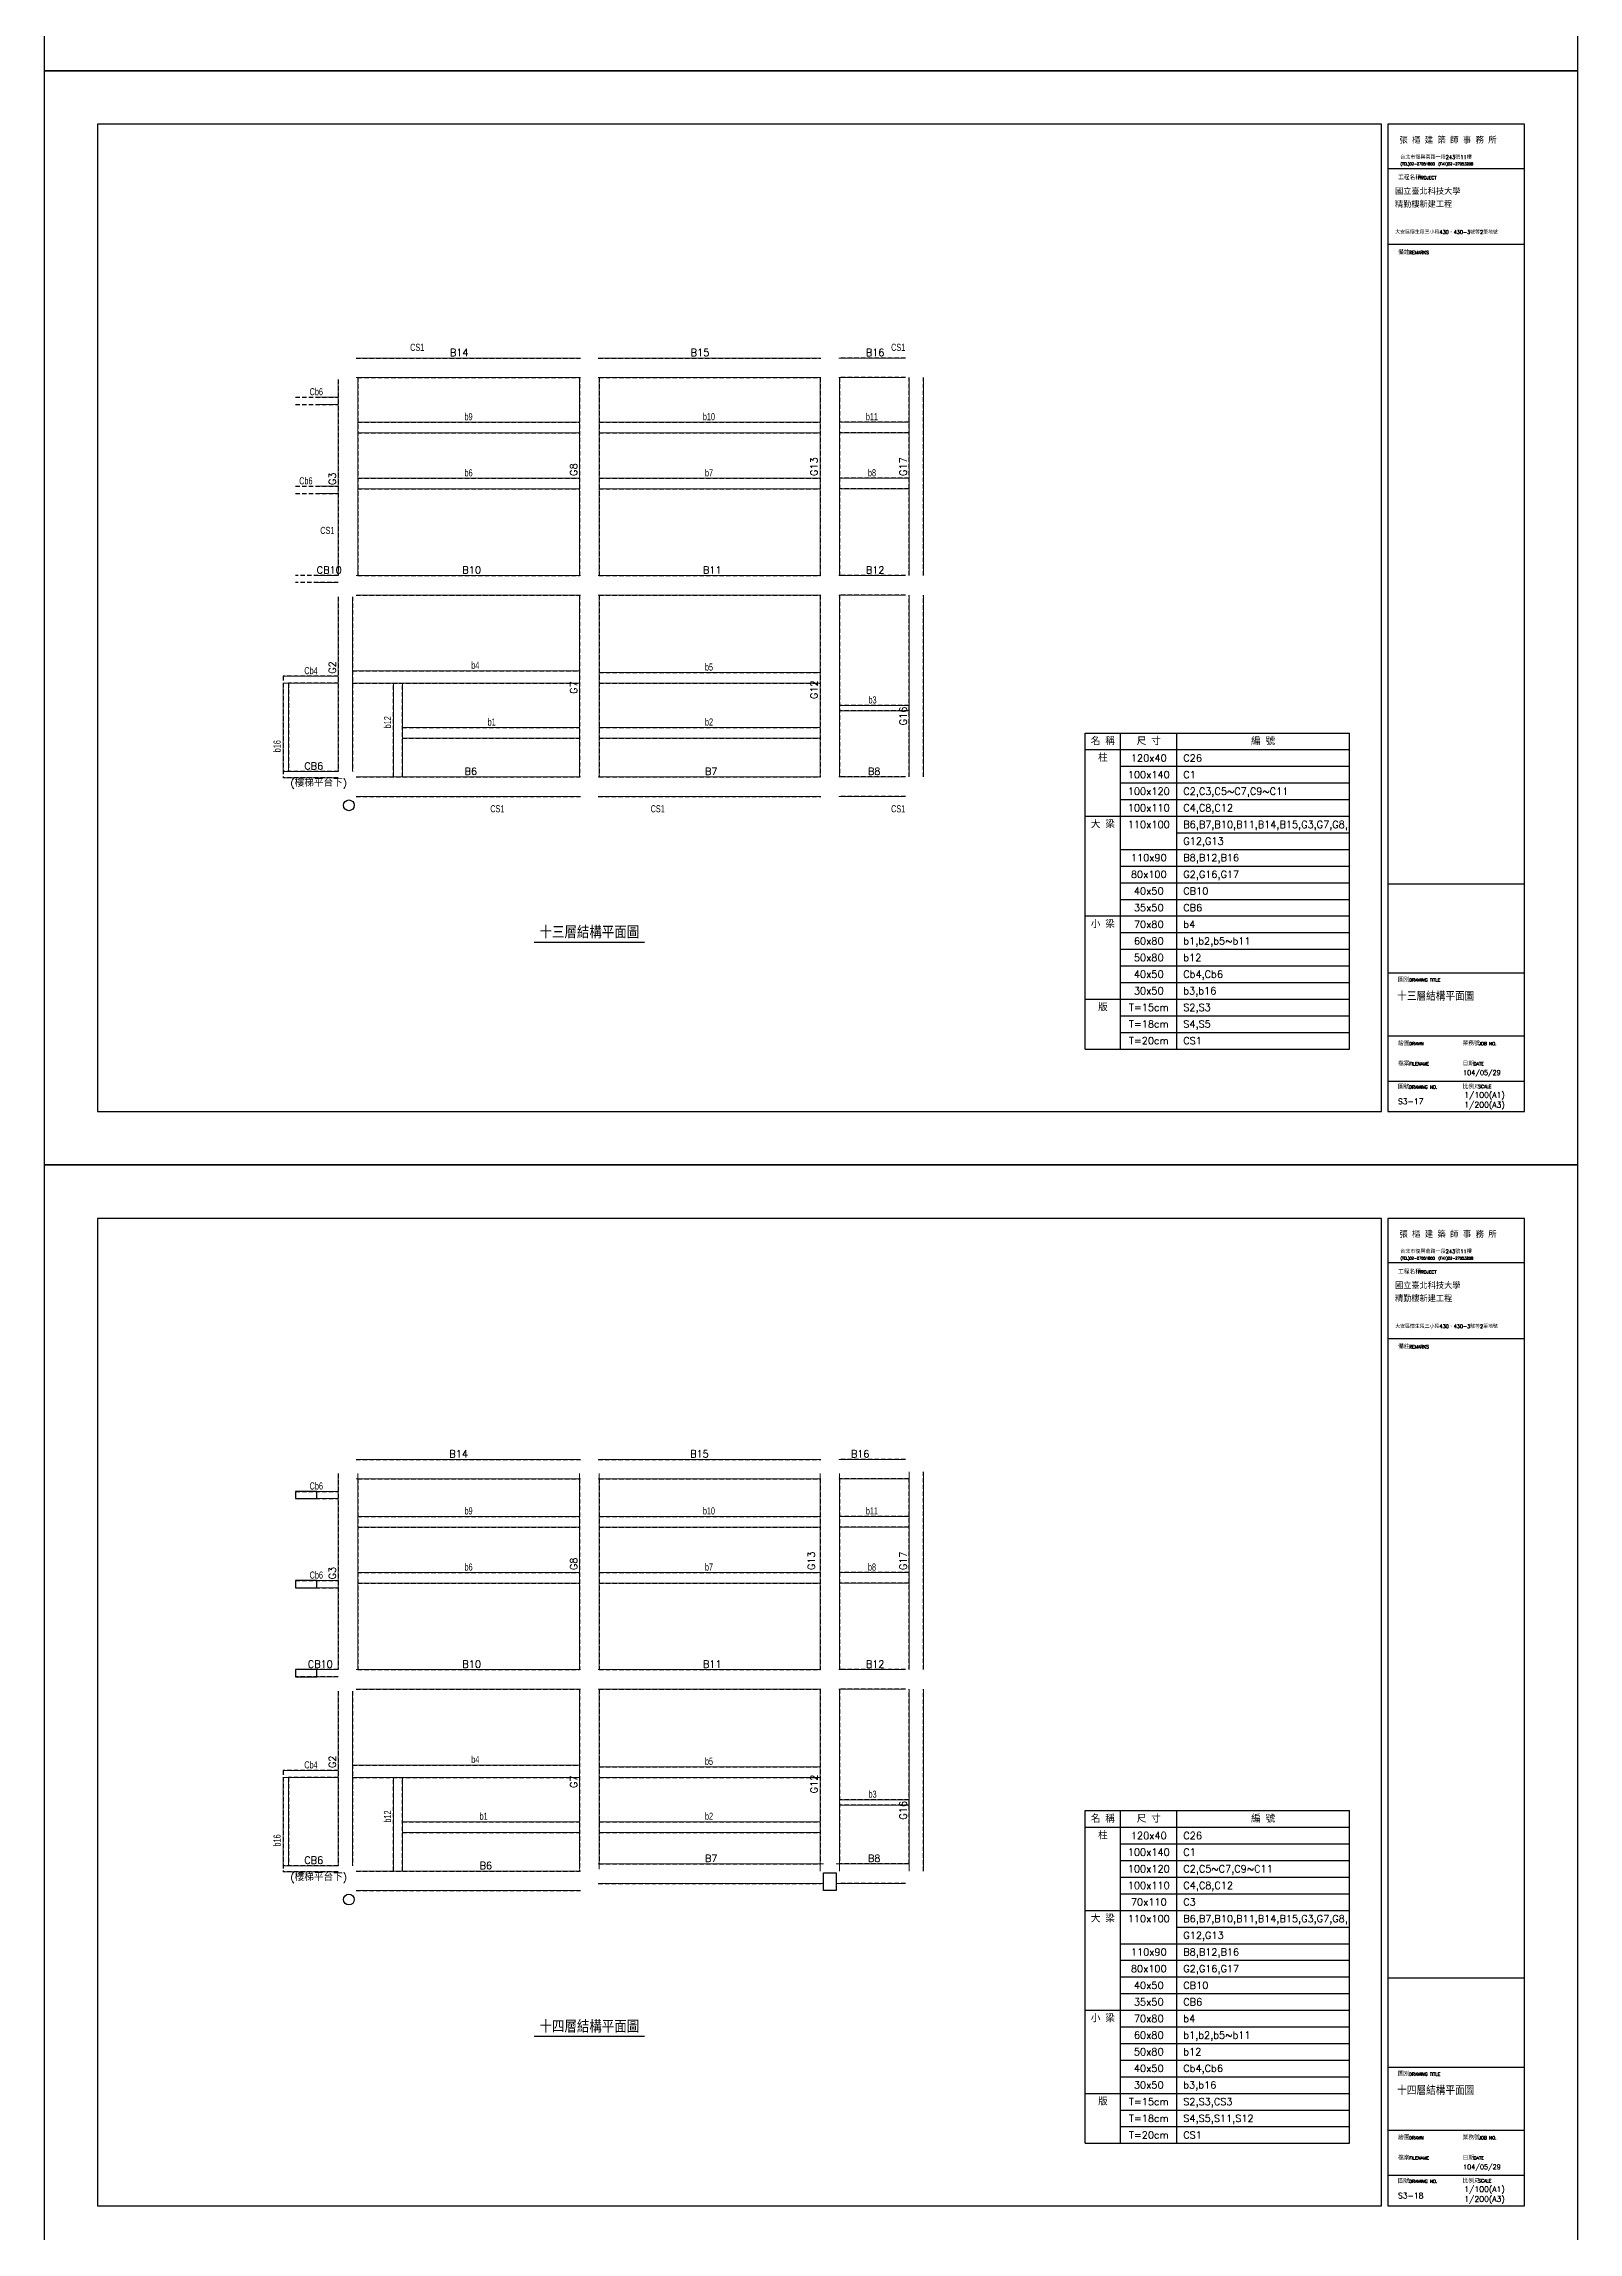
# Model space of a CAD drawing. Header units: millimetres. Extents: x -6716 to 14417, y -6142 to 137521.
# Drawn here: x -2 to 8613, y 12431 to 24711 of the extents above; entities that cross this region are included whole.
import ezdxf
from ezdxf.enums import TextEntityAlignment as Align

# ---------------------------------------------------------------- set-up
doc = ezdxf.new("R2010")
doc.units = ezdxf.units.MM
doc.header["$LTSCALE"] = 100
doc.linetypes.add('CENTER', pattern=[2, 1.25, -0.25, 0.25, -0.25])
doc.linetypes.add('HIDDEN', pattern=[0.375, 0.25, -0.125])
for name, color, linetype in [('0-BEAM01', 4, 'HIDDEN'), ('0-BEAM02', 241, 'HIDDEN'), ('0-NOTES', 7, 'Continuous'), ('0-TEXT01', 4, 'Continuous'), ('0-TEXT02', 241, 'Continuous'), ('0-TEXTN', 4, 'Continuous'), ('0-施工圖框$0$TEXT-圖框', 3, 'Continuous'), ('0-施工圖框$0$圖框', 7, 'Continuous'), ('CTEXT', 7, 'Continuous'), ('TEXT-標題', 3, 'Continuous'), ('TITLE', 7, 'Continuous')]:
    doc.layers.add(name, color=color, linetype=linetype)
for name, color, linetype, lineweight in [('RA-Beam-Edge2D', 65, 'Continuous', 15), ('RA-Beam-Name', 2, 'CENTER', 0), ('RA-Column-Section', 9, 'Continuous', 30), ('RA-Floor-Origin', 3, 'Continuous', 30), ('RA-Floor.BoundingBox', 55, 'Continuous', 20)]:
    doc.layers.add(name, color=color, linetype=linetype, lineweight=lineweight)
doc.styles.add('0-施工圖框$0$TXT', font='romans.shx', dxfattribs={"bigfont": 'chineset.shx'})
doc.styles.add('3-AUCAD', font='aucad.shx', dxfattribs={"width": 0.67, "height": 30, "bigfont": 'single.shx'})

msp = doc.modelspace()

# ---------------------------------------------------------------- linework, layer by layer
at = {"color": 1}
msp.add_lwpolyline([(4375.778383079683, 14347.9500198926), (4375.778383079683, 14447.9500198926), (4445.778383079683, 14447.9500198926), (4445.778383079683, 14347.9500198926)], close=True, dxfattribs=at)
at = {"layer": '0-BEAM01'}
for p, q in [((1750.778386466204, 22947.95025106927), (3010.778386466205, 22947.95025106927)), ((3110.778386466205, 22947.95025106927), (4360.778386466204, 22947.95025106927)), ((4835.778383009135, 22947.95013376603), (4460.778383068739, 22947.95013376733)), ((1650.778383079683, 22827.95013376733), (1650.778383079683, 21727.95025710077)), ((1760.778383079683, 22837.95025106927), (3005.778383079682, 22837.95025106928)), ((1760.778383079683, 22837.95025106927), (1760.778383079683, 21727.95025106927)), ((3005.778383079682, 22837.95025106928), (3005.778383079682, 21727.95025106927)), ((3115.778383079683, 22837.95025106927), (4355.778383079682, 22837.95025106927)), ((3115.778383079683, 22837.95025106927), (3115.778383079683, 21727.95025106927)), ((4355.778383079682, 22837.95025106927), (4355.778383079682, 21727.95025106927)), ((4835.778383009135, 22837.95013376733), (4465.778383079682, 22837.95013376732)), ((4465.778383079682, 22837.95013376732), (4465.778383079683, 21727.95013376733)), ((4855.778383020078, 21727.95013376603), (4855.778383020078, 22837.95013376603)), ((4935.778383020078, 21727.95013376603), (4935.778383020078, 22837.95013376603)), ((1650.778383079682, 21727.95025106927), (1410.79965556017, 21727.95024881817)), ((1650.778383454898, 21687.95025106927), (1410.79965556017, 21687.95024881817)), ((1750.778383079683, 21617.95025106927), (3005.778383079682, 21617.95025106927)), ((1760.778383079683, 21727.95025106927), (3005.778383079682, 21727.95025106927)), ((3005.778383079682, 21617.95025106927), (3005.778383079683, 20597.95024531481)), ((3115.778383079683, 21727.95025106927), (4355.778383079682, 21727.95025106927)), ((3115.778383079683, 21617.95025106927), (3115.778383079683, 20597.95024539459)), ((3115.778383079683, 21617.95025106927), (4355.778383079682, 21617.95025106927)), ((4355.778383079682, 21617.95025106927), (4355.778383079682, 20597.9502453946)), ((4835.778383009135, 21727.95013376603), (4465.778383079683, 21727.95013376733)), ((4465.778383079682, 21617.95013376732), (4465.778383079682, 20597.95012761362)), ((4835.778383009135, 21617.95013376603), (4465.778383079682, 21617.95013376732)), ((4855.778383079682, 20597.95012804399), (4855.778383079682, 21617.95013376603)), ((4935.778383079682, 20597.95012804399), (4935.778383079682, 21617.95013376603)), ((1650.778383079683, 21607.95013376733), (1650.778386536752, 20627.95024487039)), ((1730.778383079683, 21607.95013376733), (1730.778383079683, 20627.95024487039)), ((1650.77840210529, 20627.95001408122), (1340.778396740872, 20627.95001598856)), ((1650.778401855146, 20592.95001408122), (1340.778396490728, 20592.95001598856)), ((1750.77838306874, 20597.95024631687), (3005.778383079683, 20597.95024531481)), ((3115.778383079683, 20597.95024539459), (4355.778383079682, 20597.9502453946)), ((4835.778383009135, 20597.95012804528), (4465.778383079682, 20597.95012761362)), ((1750.77838306874, 20487.95024631687), (3010.77838306874, 20487.95024531082)), ((3110.77838306874, 20487.95024539459), (4360.778383068739, 20487.95024539459)), ((4835.778383009135, 20487.95012803953), (4460.778383068739, 20487.95012760787)), ((1750.778383079682, 16767.95025115863), (3010.778383079683, 16767.95025115863)), ((3110.778383079683, 16767.95025115863), (4360.778383079682, 16767.95025115863)), ((4835.778383068739, 16767.95013385668), (4460.778379682218, 16767.95013385668)), ((1650.778383079683, 16687.95013385668), (1650.778383079683, 15587.95025719012)), ((1760.778383079682, 16657.95025115863), (3005.778383079683, 16657.95025115863)), ((1760.778383079683, 16657.95025115863), (1760.778383079683, 15587.95025115863)), ((3005.778383079683, 16657.95025115863), (3005.778383079682, 15587.95025115863)), ((3115.778383079683, 16657.95025115863), (4355.778383079683, 16657.95025115863)), ((3115.778383079684, 16657.95025115863), (3115.778383079683, 15587.95025115863)), ((4355.778383079684, 16657.95025115864), (4355.778383079682, 15587.95025115863)), ((4465.778383079682, 16657.95025115864), (4465.778383079682, 15587.95013385668)), ((4855.778383079682, 16657.95013385668), (4465.778383079682, 16657.95013385668)), ((4855.778383079682, 15587.95013385668), (4855.778383079682, 16657.95025115864)), ((4935.778383079682, 15587.95013385668), (4935.778383079682, 16697.95013385668)), ((1650.778383079682, 15587.95013385668), (1410.79965556017, 15587.95013160558)), ((1650.778383454898, 15547.95013385668), (1410.79965556017, 15547.95013160558)), ((1750.778383079683, 15477.95025115863), (3005.778383079682, 15477.95025115863)), ((1760.778383079683, 15587.95025115863), (3005.778383079682, 15587.95025115863)), ((3005.778383079682, 15477.95025115863), (3005.778383079682, 14457.95024540417)), ((3115.778383079683, 15587.95025115863), (4355.778383079682, 15587.95025115863)), ((3115.778383079683, 15477.95025115863), (3115.778383079683, 14497.95024548395)), ((3115.778383079683, 15477.95025115863), (4355.778383079682, 15477.95025115863)), ((4355.778383079682, 15477.95025115863), (4355.778383079682, 14497.95012757464)), ((4835.778383068739, 15587.95013385668), (4465.778383079682, 15587.95013385668)), ((4465.778383079682, 15477.95013385668), (4465.778383079683, 14497.95012770298)), ((4835.778383068739, 15477.95013385668), (4465.778383079682, 15477.95013385668)), ((4855.778383139286, 14497.95012815797), (4855.778383139287, 15477.95013385668)), ((4935.778383139287, 14457.95012813464), (4935.778383139287, 15477.95013385668)), ((1650.778383079683, 15467.95013385668), (1650.778386536752, 14487.95024495974)), ((1730.778383079683, 15467.95013385668), (1730.778383079683, 14487.95024495974)), ((3115.778383079683, 14497.95024548395), (4355.778383079682, 14497.95024548395)), ((4855.778383139286, 14497.95012815797), (4465.778383079682, 14497.95012770298)), ((1650.77840210529, 14487.95001417057), (1340.778396740872, 14487.95001607792)), ((1650.778401855146, 14452.95001417057), (1340.778396490728, 14452.95001607792)), ((1750.778383079683, 14457.95024640623), (3005.778383079682, 14457.95024540417)), ((3110.778383079683, 14387.95024548395), (4360.778383079682, 14387.95024548395)), ((4835.778383068739, 14387.95012813464), (4460.778383079682, 14387.95012769722)), ((1750.778383079683, 14347.95108657732), (3010.778383079683, 14347.95108600244))]:
    msp.add_line(p, q, dxfattribs=at)
at = {"layer": '0-BEAM02'}
for p, q in [((1410.784224036847, 22727.94992014428), (1650.785443547879, 22727.9499230053)), ((1410.784224513682, 22687.94992014428), (1650.785444024715, 22687.9499230053)), ((1760.778383079683, 22587.94995304606), (3005.778383079682, 22587.94995304603)), ((1760.778383079683, 22527.94995304606), (3005.778383079682, 22527.94995304603)), ((3115.778383079683, 22587.94995304607), (4355.778383079682, 22587.94995304603)), ((3115.778383079683, 22527.94995304607), (4355.778383079682, 22527.94995304603)), ((4855.778383020078, 22587.94995399971), (4465.778383079682, 22587.94995399971)), ((4855.778383020078, 22527.94995399971), (4465.778383079682, 22527.94995399971)), ((1410.777163568651, 22227.94992014428), (1650.778383079683, 22227.9499230053)), ((1760.778383079683, 22272.94996067543), (3005.778383079682, 22272.94996067542)), ((3115.778383079684, 22272.94996067543), (4355.778383079682, 22272.94996067543)), ((4855.778383020077, 22272.94996162914), (4465.778383079682, 22272.94996162913)), ((1410.777164045485, 22187.94992014428), (1650.778383556518, 22187.9499230053)), ((1760.778383079683, 22212.94996067545), (3005.778383079682, 22212.94996067545)), ((3115.778383079684, 22212.94996067545), (4355.778383079682, 22212.94996067546)), ((4855.778383020077, 22212.94996162915), (4465.778383079682, 22212.94996162913)), ((1650.778383079683, 21162.95000978159), (1340.778403643285, 21162.94997765204)), ((1340.778403643285, 21162.94997765205), (1340.778395835077, 20592.95001598856)), ((1370.778403183979, 21122.94998081234), (1370.778396236971, 20627.95001580096)), ((1650.778387293395, 21122.95000978159), (1370.778403183979, 21122.94998081234)), ((1730.778384510186, 21192.95000978163), (3005.778383079682, 21192.95000978157)), ((1730.778384510186, 21122.95000978159), (3005.778383079682, 21122.95000978157)), ((1960.780067685758, 20597.95024614919), (1960.780067685757, 21122.95000978158)), ((2010.780067685758, 20597.95024610927), (2010.780067685757, 21122.95000978158)), ((3115.778383079683, 21182.95000978162), (4355.778383079682, 21182.95000978156)), ((3115.778383079683, 21122.95000978159), (4355.778383079682, 21122.95000978156)), ((4855.778383079682, 20998.45024439355), (4465.778383139287, 20998.45024439355)), ((4855.778383079682, 20968.45024439355), (4465.778383139287, 20968.45024439355)), ((2010.780067685758, 20874.61668177023), (3005.778383079682, 20874.61668177024)), ((2010.780067685758, 20814.61668177025), (3005.778383079682, 20814.61668177026)), ((3115.778383079683, 20874.61668177022), (4355.778383079682, 20874.61668177025)), ((3115.778383079683, 20814.61668177025), (4355.778383079682, 20814.61668177026)), ((1410.777163568651, 16587.94992023364), (1650.778383079682, 16587.94992309466)), ((1410.777164045485, 16547.94992023364), (1650.778383556518, 16547.94992309466)), ((1760.778383079682, 16447.94995313541), (3005.778383079683, 16447.94995313538)), ((1760.778383079682, 16387.94995313541), (3005.778383079683, 16387.94995313538)), ((3115.778383079682, 16447.94995313543), (4355.778383079683, 16447.94995313539)), ((3115.778383079682, 16387.94995313543), (4355.778383079683, 16387.94995313538)), ((4855.778383079682, 16447.94995408906), (4465.778383079682, 16447.94995408906)), ((4855.778383079682, 16387.94995408906), (4465.778383079682, 16387.94995408906)), ((1410.777163568651, 16087.94992023364), (1650.778383079683, 16087.94992309466)), ((1760.77838309474, 16132.94972924778), (3005.778383094741, 16132.94972924778)), ((3115.77838309474, 16132.94972924777), (4355.778383094741, 16132.94972924777)), ((4855.77838309474, 16132.9497302015), (4465.778383094739, 16132.94973020148)), ((1410.777164045485, 16047.94992023364), (1650.778383556518, 16047.94992309466)), ((1760.77838309474, 16072.9497292478), (3005.778383094741, 16072.9497292478)), ((3115.77838309474, 16072.9497292478), (4355.778383094741, 16072.9497292478)), ((4855.778383094739, 16072.9497302015), (4465.77838309474, 16072.94973020148)), ((1650.778383079683, 15022.95000987094), (1340.778403643285, 15022.94997774139)), ((1340.778403643285, 15022.94997774141), (1340.778395835077, 14452.95001607792)), ((1370.778403183979, 14982.94998090169), (1370.778396236971, 14487.95001589032)), ((1650.778387293395, 14982.95000987094), (1370.778403183979, 14982.94998090169)), ((1730.778384510186, 15052.95000987099), (3005.778383079681, 15052.95000987092)), ((1730.778384510186, 14982.95000987094), (3005.778383079681, 14982.95000987091)), ((1960.780067685758, 14457.95024623855), (1960.780067685757, 14982.95000987093)), ((2010.780067685758, 14457.95024619863), (2010.780067685757, 14982.95000987093)), ((3115.778383079683, 15042.95000987097), (4355.778383079682, 15042.95000987092)), ((3115.778383079683, 14982.95000987094), (4355.778383079682, 14982.95000987092)), ((4855.778383020079, 14858.4502444829), (4465.778383020078, 14858.4502444829)), ((4855.778383020079, 14828.4502444829), (4465.778383020078, 14828.4502444829)), ((2010.780067685758, 14734.61668185958), (3005.778383079682, 14734.6166818596)), ((2010.780067685757, 14674.6166818596), (3005.778383079682, 14674.61668185962)), ((3115.778383079682, 14734.61668185957), (4355.778383079682, 14734.6166818596)), ((3115.778383079682, 14674.6166818596), (4355.778383079682, 14674.61668185961))]:
    msp.add_line(p, q, dxfattribs=at)
at = {"layer": '0-NOTES'}
for p, q in [((5843.752125758627, 19070.44273095531), (5843.7521257585, 20843.77606372942)), ((5843.7521257585, 20843.77606372942), (7327.558321214613, 20843.77606372942)), ((6043.434247615405, 19070.44273095531), (6043.434247615279, 20843.77606372942)), ((6359.232813632938, 19070.44273095531), (6359.23281363287, 20843.77606372942)), ((7327.558321214601, 19070.44273094074), (7327.558321214613, 20843.77606372942)), ((5843.7521257585, 20750.44273039611), (7327.558321214613, 20750.44273039611)), ((5843.752125758479, 20377.1093970361), (7327.558321214606, 20377.1093970361)), ((5843.752125758519, 19817.10939707045), (7327.558321214588, 19817.10939707045)), ((5843.752125758403, 19350.44273037457), (7327.558321214487, 19350.44273037409)), ((5843.752125758627, 19070.44273095531), (7327.558321214594, 19070.4427309553)), ((5843.752125758627, 12930.44257833459), (5843.752125758583, 14797.10924435907)), ((5843.752125758583, 14797.10924435907), (7327.558321214696, 14797.10924435907)), ((6043.434247615405, 12930.44257833459), (6043.434247615362, 14797.10924435907)), ((6359.232813632938, 12930.44257833459), (6359.232813632952, 14797.10924435907)), ((7327.558321214601, 12930.44257832002), (7327.558321214696, 14797.10924435907)), ((5843.752125758583, 14703.77591102576), (7327.558321214696, 14703.77591102576)), ((5843.752125758491, 14237.10924435596), (7327.558321214618, 14237.10924435596)), ((5843.752125758531, 13677.10924439031), (7327.5583212146, 13677.10924439031)), ((5843.752125758403, 13210.44257775385), (7327.558321214487, 13210.44257775337)), ((5843.752125758627, 12930.44257833459), (7327.558321214594, 12930.44257833457))]:
    msp.add_line(p, q, dxfattribs=at)
at = {"layer": '0-NOTES', "color": 3}
for p, q in [((6043.434247615413, 20657.10939698329), (7327.558321214755, 20657.10939698329)), ((6043.43424761539, 20563.77606366459), (7327.558321214731, 20563.77606366459)), ((6043.434247615366, 20470.44273034588), (7327.558321214708, 20470.44273034588)), ((6359.232813632835, 20283.77606359716), (7327.558321214594, 20283.77606359716)), ((6043.434247615292, 20190.44273030327), (7327.558321214627, 20190.44273030327)), ((6043.43424761526, 20097.10939700938), (7327.558321214594, 20097.10939700938)), ((6043.434247615227, 20003.77606371549), (7327.558321214568, 20003.77606371549)), ((6043.434247615194, 19910.44273042159), (7327.558321214536, 19910.44273042159)), ((6043.434247615308, 19723.77606372822), (7327.558321214649, 19723.77606372822)), ((6043.434247615319, 19630.44273038598), (7327.55832121466, 19630.44273038598)), ((6043.434247615337, 19537.10939703483), (7327.558321214678, 19537.10939703483)), ((6043.434247615362, 19443.77606368367), (7327.558321214704, 19443.77606368367)), ((6043.434247615298, 19257.10939707448), (7327.558321214552, 19257.10939707447)), ((6043.434247615296, 19163.77606377485), (7327.55832121455, 19163.77606377484)), ((6043.434247615496, 14610.44257761294), (7327.558321214838, 14610.44257761294)), ((6043.434247615472, 14517.10924429424), (7327.558321214814, 14517.10924429424)), ((6043.434247615449, 14423.77591097553), (7327.55832121479, 14423.77591097553)), ((6043.434247615449, 14330.44257765683), (7327.55832121479, 14330.44257765683)), ((6359.232813632848, 14143.77591091703), (7327.558321214607, 14143.77591091703)), ((6043.434247615271, 14050.44257762313), (7327.558321214606, 14050.44257762313)), ((6043.434247615272, 13957.10924432924), (7327.558321214607, 13957.10924432924)), ((6043.43424761524, 13863.77591103535), (7327.558321214581, 13863.77591103535)), ((6043.434247615207, 13770.44257774145), (7327.558321214548, 13770.44257774145)), ((6043.434247615325, 13583.775911057), (7327.558321214667, 13583.775911057)), ((6043.434247615343, 13490.44257770584), (7327.558321214685, 13490.44257770584)), ((6043.434247615369, 13397.10924435469), (7327.55832121471, 13397.10924435469)), ((6043.434247615362, 13303.77591098569), (7327.558321214704, 13303.77591098569)), ((6043.434247615298, 13117.10924445376), (7327.558321214552, 13117.10924445374)), ((6043.434247615296, 13023.77591115413), (7327.55832121455, 13023.77591115412))]:
    msp.add_line(p, q, dxfattribs=at)
at = {"layer": '0-施工圖框$0$圖框', "color": 1}
for p, q in [((8310.000024596713, 24260.00003748279), (7544.147236793338, 24260.00003748279)), ((7544.147236793338, 24260.00003748279), (7544.147236793422, 19995.93289710649)), ((8310.000024596797, 19995.93289710649), (8310.000024596713, 24260.00003748279)), ((8310.000024596713, 24010.00003748644), (7544.147236793338, 24010.00003748644)), ((8310.000024596713, 23585.00003749262), (7544.147236793338, 23585.00003749262)), ((7544.147236793298, 19995.93289710648), (7544.147236793377, 18720.0000375634)), ((8310.000024596713, 19995.93289710649), (7544.147236793298, 19995.93289710649)), ((8310.000024596753, 18720.0000375634), (8310.000024596713, 19995.93289710648)), ((8310.000024596753, 19495.93289711376), (7544.147236793377, 19495.93289711376)), ((8310.000024596753, 19142.64175528607), (7544.147236793377, 19142.64175528607)), ((8310.000024596753, 18889.1329285052), (7544.147236793377, 18889.1329285052)), ((7544.147236793377, 18720.0000375634), (8310.000024596753, 18720.0000375634)), ((8310.000024596713, 18120.00003757215), (7544.147236793338, 18120.00003757215)), ((7544.147236793338, 18120.00003757215), (7544.147236793422, 13855.93289719585)), ((8310.000024596797, 13855.93289719585), (8310.000024596713, 18120.00003757215)), ((8310.000024596713, 17870.0000375758), (7544.147236793338, 17870.0000375758)), ((8310.000024596713, 17445.00003758198), (7544.147236793338, 17445.00003758198)), ((7544.147236793298, 13855.93289719584), (7544.147236793377, 12580.00003765277)), ((8310.000024596713, 13855.93289719585), (7544.147236793298, 13855.93289719585)), ((8310.000024596753, 12580.00003765277), (8310.000024596713, 13855.93289719584)), ((8310.000024596753, 13355.93289720312), (7544.147236793377, 13355.93289720312)), ((8310.000024596753, 13002.64175537543), (7544.147236793377, 13002.64175537543)), ((8310.000024596753, 12749.13292859456), (7544.147236793377, 12749.13292859456)), ((7544.147236793377, 12580.00003765277), (8310.000024596753, 12580.00003765277))]:
    msp.add_line(p, q, dxfattribs=at)
at = {"layer": 'Defpoints'}
for points in [[(2.362934174016118e-05, 24560.00003747841), (8610.000024631678, 24560.00003747841), (8610.000024631678, 30700.00003738905), (2.362934174016118e-05, 30700.00003738905)], [(2.362934174016118e-05, 18420.00003756777), (8610.000024631678, 18420.00003756777), (8610.000024631678, 24560.00003747841), (2.362934174016118e-05, 24560.00003747841)], [(300.0000236642663, 18720.0000375634), (7508.419288277732, 18720.0000375634), (7508.419288277732, 24260.00003748279), (300.0000236642663, 24260.00003748279)], [(2.362934174016118e-05, 12280.00003765713), (8610.000024631678, 12280.00003765713), (8610.000024631678, 18420.00003756777), (2.362934174016118e-05, 18420.00003756777)], [(300.0000236642663, 12580.00003765277), (7508.419288277732, 12580.00003765277), (7508.419288277732, 18120.00003757215), (300.0000236642663, 18120.00003757215)]]:
    msp.add_lwpolyline(points, close=True, dxfattribs=at)
at = {"layer": 'RA-Beam-Edge2D'}
for p, q in [((1750.778386466204, 22947.95025106927), (3010.778383079683, 22947.95025106927)), ((3110.778386466205, 22947.95025106927), (4360.778383079682, 22947.95025106927)), ((4460.778383068739, 22947.95013376733), (4835.778383009136, 22947.95013376604)), ((1530.785472932926, 22727.9499215748), (1650.778383079683, 22727.94992300521)), ((1650.778383079683, 21727.95025710077), (1650.778383079683, 22827.95013376733)), ((1750.778383079683, 22837.95025106927), (3010.778383079683, 22837.95025106927)), ((1760.778383079683, 21727.95025106927), (1760.778383079682, 22827.95013376733)), ((3005.778383079682, 21727.95025106927), (3005.778383079683, 22827.95013281365)), ((3110.778383079683, 22837.95025106927), (4360.778383079682, 22837.95025106927)), ((3115.778383079683, 21727.95025106927), (3115.778383079683, 22827.95013281365)), ((4355.778383079682, 21727.95025106927), (4355.778383079683, 22827.95013376733)), ((4460.778383079682, 22837.95013376732), (4835.778383009135, 22837.95013376733)), ((4465.778383079683, 21727.95013376733), (4465.778383079683, 22827.95013376733)), ((4855.778383020078, 21727.95013376603), (4855.778383020078, 22837.95013376603)), ((4935.778383020078, 21727.95013376603), (4935.778383020078, 22837.95013376603)), ((1530.784242573937, 22687.94992157479), (1650.778383079683, 22687.94992300522)), ((1760.778383079683, 22587.94995304606), (3005.778383079682, 22587.94995304603)), ((1760.778383079683, 22527.94995304606), (3005.778383079682, 22527.94995304603)), ((3115.778383079683, 22587.94995304607), (4355.778383079682, 22587.94995304603)), ((3115.778383079683, 22527.94995304607), (4355.778383079682, 22527.94995304603)), ((4465.778383079682, 22587.94995399971), (4855.778383020078, 22587.94995399971)), ((4465.778383079682, 22527.94995399971), (4855.778383020078, 22527.94995399971)), ((1530.784242752707, 22227.94992157487), (1650.778383079683, 22227.94992300531)), ((1760.778383079683, 22272.94996067543), (3005.778383079682, 22272.94996067542)), ((3115.778383079684, 22272.94996067543), (4355.778383079682, 22272.94996067543)), ((4465.778383079682, 22272.94996162913), (4855.778383020077, 22272.94996162914)), ((1530.784242752707, 22187.94992157487), (1650.778383079683, 22187.94992300531)), ((1760.778383079683, 22212.94996067545), (3005.778383079682, 22212.94996067545)), ((3115.778383079684, 22212.94996067545), (4355.778383079682, 22212.94996067546)), ((4465.778383079682, 22212.94996162913), (4855.778383020077, 22212.94996162915)), ((1530.778412583983, 21727.95024994362), (1650.778383079683, 21727.95025106927)), ((1530.778412583982, 21687.95024994362), (1650.778383079683, 21687.95025106927)), ((1750.778383079683, 21727.95025106927), (3010.778383079683, 21727.95025106927)), ((1750.778383079683, 21617.95025106927), (3010.778383079683, 21617.95025106927)), ((3110.778383079683, 21727.95025106927), (4360.778383079682, 21727.95025106927)), ((3110.778383079683, 21617.95025106927), (4360.778383079682, 21617.95025106927)), ((4460.778383079682, 21727.95013376735), (4835.778383009136, 21727.95013376603)), ((4460.778383079682, 21617.95013376734), (4835.778383009135, 21617.95013376603)), ((4855.778383079682, 20597.95012804399), (4855.778383079682, 21617.95013376603)), ((4935.778383079682, 20597.95012804399), (4935.778383079682, 21617.95013376603)), ((1650.778386536752, 20627.95024487039), (1650.778383079683, 21607.95013376733)), ((1730.778383079683, 20627.95024487039), (1730.778383079683, 21607.95013376733)), ((3005.778383079683, 20607.95012709161), (3005.778383079682, 21607.95013281365)), ((3115.778383079683, 20607.95012709161), (3115.778383079683, 21607.95013281365)), ((4355.778383079682, 20607.95012804528), (4355.778383079682, 21607.95013376733)), ((4465.778383079682, 20607.95012804528), (4465.778383079682, 21607.95013376732)), ((1340.778403643285, 21162.94997765204), (1650.778384649475, 21162.95000978159)), ((1340.778396314528, 20627.95001598856), (1340.778403095341, 21122.94997770849)), ((1340.778403095341, 21122.94997770849), (1650.77838479058, 21122.95000978159)), ((1370.778396236971, 20627.95001580096), (1370.778403183979, 21122.94998081234)), ((1730.778384510186, 21192.95000978163), (3005.778383079682, 21192.95000978157)), ((1730.778384510186, 21122.95000978159), (3005.778383079682, 21122.95000978157)), ((1960.780067685758, 20597.95024614919), (1960.780067685757, 21122.95000978158)), ((2010.780067685758, 20597.95024610927), (2010.780067685757, 21122.95000978158)), ((3115.778383079683, 21182.95000978162), (4355.778383079682, 21182.95000978156)), ((3115.778383079683, 21122.95000978159), (4355.778383079682, 21122.95000978156)), ((4465.778383139287, 20998.45024439355), (4855.778383079682, 20998.45024439355)), ((4465.778383139287, 20968.45024439355), (4855.778383079682, 20968.45024439355)), ((2010.780067685758, 20874.61668177023), (3005.778383079683, 20874.61668177024)), ((2010.780067685758, 20814.61668177025), (3005.778383079683, 20814.61668177026)), ((3115.778383079683, 20874.61668177022), (4355.778383079682, 20874.61668177025)), ((3115.778383079683, 20814.61668177025), (4355.778383079682, 20814.61668177026)), ((1340.778396740872, 20627.95001598856), (1650.77840210529, 20627.95001408122)), ((1340.778396490728, 20592.95001598856), (1650.778401855146, 20592.95001408122)), ((1750.77838306874, 20597.95024631687), (3010.778383079683, 20597.95024531082)), ((3110.778383079683, 20597.95024539459), (4360.778383079682, 20597.95024539459)), ((4460.778383079682, 20597.95012760779), (4835.778383009135, 20597.95012804528)), ((1750.77838306874, 20487.95024631687), (3010.778383079683, 20487.95024531082)), ((3110.77838306874, 20487.95024539459), (4360.778383079682, 20487.95024539459)), ((4460.778383068739, 20487.95012760787), (4835.778383009136, 20487.95012803953)), ((1750.778383079682, 16767.95025115863), (3010.778383079683, 16767.95025115863)), ((3110.778383079683, 16767.95025115863), (4360.778383079682, 16767.95025115863)), ((4460.778379682218, 16767.95013385668), (4835.77838306874, 16767.95013385668)), ((1530.778412583983, 16587.94992166416), (1650.778383079682, 16587.94992309466)), ((1650.778383079683, 15587.95025719012), (1650.778383079683, 16687.95013385668)), ((1750.778383079683, 16657.95025115863), (3010.778383079683, 16657.95025115863)), ((1760.778383079683, 15587.95025115863), (1760.778383079682, 16687.95013385668)), ((3005.778383079682, 15587.95025115863), (3005.778383079684, 16687.95013290301)), ((3110.778383079683, 16657.95025115864), (4360.778383079682, 16657.95025115863)), ((3115.778383079683, 15587.95025115863), (3115.778383079684, 16687.95013290301)), ((4355.778383079682, 15587.95025115863), (4355.778383079685, 16687.95013385669)), ((4460.778383079683, 16657.95013385668), (4835.77838306874, 16657.95013385668)), ((4465.778383079682, 15587.95013385668), (4465.778383079682, 16687.95013385669)), ((4855.778383079682, 15587.95013385668), (4855.778383079682, 16697.95013385668)), ((4935.778383079682, 15587.95013385668), (4935.778383079682, 16697.95013385668)), ((1530.778412583983, 16547.94992166416), (1650.778383079683, 16547.94992309466)), ((1760.778383079682, 16447.94995313541), (3005.778383079683, 16447.94995313538)), ((1760.778383079682, 16387.94995313541), (3005.778383079683, 16387.94995313538)), ((3115.778383079682, 16447.94995313543), (4355.778383079683, 16447.94995313539)), ((3115.778383079682, 16387.94995313543), (4355.778383079683, 16387.94995313538)), ((4465.778383079682, 16447.94995408906), (4855.778383079682, 16447.94995408906)), ((4465.778383079682, 16387.94995408906), (4855.778383079682, 16387.94995408906)), ((1530.778412583983, 16087.94992166416), (1650.778383079683, 16087.94992309466)), ((1760.77838309474, 16132.94972924778), (3005.778383094741, 16132.94972924778)), ((3115.77838309474, 16132.94972924777), (4355.778383094741, 16132.94972924777)), ((4465.778383094739, 16132.94973020148), (4855.77838309474, 16132.9497302015)), ((1530.778412583983, 16047.94992166416), (1650.778383079683, 16047.94992309466)), ((1760.77838309474, 16072.9497292478), (3005.778383094741, 16072.9497292478)), ((3115.77838309474, 16072.9497292478), (4355.778383094741, 16072.9497292478)), ((4465.77838309474, 16072.94973020148), (4855.778383094739, 16072.9497302015)), ((1530.778412703192, 15587.95013273103), (1650.778383079683, 15587.95013385668)), ((1530.778412703192, 15547.95013273104), (1650.778383079683, 15547.95013385668)), ((1750.778383079683, 15587.95025115863), (3010.778383079683, 15587.95025115863)), ((1750.778383079683, 15477.95025115863), (3010.778383079683, 15477.95025115863)), ((3110.778383079683, 15587.95025115862), (4360.778383079682, 15587.95025115862)), ((3110.778383079683, 15477.95025115863), (4360.778383079682, 15477.95025115863)), ((4460.778383079682, 15587.95013385669), (4835.778383068739, 15587.95013385668)), ((4460.778383079682, 15477.95013385668), (4835.778383068739, 15477.95013385668)), ((4855.778383139285, 14457.95012813464), (4855.778383139286, 15477.95013385668)), ((4935.778383139287, 14457.95012813464), (4935.778383139288, 15477.95013385668)), ((1650.778386536752, 14487.95024495974), (1650.778383079683, 15467.95013385668)), ((1730.778383079683, 14487.95024495974), (1730.778383079683, 15467.95013385668)), ((3005.778383079682, 14467.95012718096), (3005.778383079682, 15467.95013290301)), ((3115.778383079683, 14467.95012718096), (3115.778383079683, 15467.95013290301)), ((4355.778383079682, 14457.95002111875), (4355.778383079682, 15467.95013385668)), ((4465.778383079683, 14457.95001962012), (4465.778383079682, 15467.95013385668)), ((1340.778403643285, 15022.94997774139), (1650.778384649475, 15022.95000987095)), ((1340.778403095341, 14982.94997779784), (1650.77838479058, 14982.95000987095)), ((1340.778396314528, 14487.95001607792), (1340.778403095341, 14982.94997779784)), ((1370.778396236971, 14487.95001589032), (1370.778403183979, 14982.94998090169)), ((1730.778384510186, 15052.95000987099), (3005.778383079681, 15052.95000987092)), ((1730.778384510186, 14982.95000987094), (3005.778383079681, 14982.95000987091)), ((1960.780067685758, 14457.95024623855), (1960.780067685757, 14982.95000987093)), ((2010.780067685758, 14457.95024619863), (2010.780067685757, 14982.95000987093)), ((3115.778383079683, 15042.95000987097), (4355.778383079682, 15042.95000987092)), ((3115.778383079683, 14982.95000987094), (4355.778383079682, 14982.95000987092)), ((4465.778383020078, 14858.4502444829), (4855.778383020079, 14858.4502444829)), ((4465.778383020078, 14828.4502444829), (4855.778383020079, 14828.4502444829)), ((2010.780067685758, 14734.61668185958), (3005.778383079682, 14734.6166818596)), ((2010.780067685757, 14674.6166818596), (3005.778383079682, 14674.61668185962)), ((3115.778383079682, 14734.61668185957), (4355.778383079682, 14734.6166818596)), ((3115.778383079682, 14674.6166818596), (4355.778383079682, 14674.61668185961)), ((3110.778383079683, 14497.95024548395), (4375.778383079684, 14497.95024548395)), ((4445.778383079683, 14497.95012767964), (4835.778383068739, 14497.95012813463)), ((1340.778396740872, 14487.95001607792), (1650.77840210529, 14487.95001417057)), ((1340.778396490728, 14452.95001607792), (1650.778401855146, 14452.95001417057)), ((1750.778383079683, 14457.95024640623), (3010.778383079683, 14457.95024540017)), ((3110.778383079683, 14387.95024548395), (4375.778383079683, 14387.95024548395)), ((4445.778383079682, 14387.95012767972), (4835.778383068739, 14387.95012813464)), ((1750.778383079683, 14347.95108657732), (3010.778383079683, 14347.95108600244))]:
    msp.add_line(p, q, dxfattribs=at)
at = {"layer": 'RA-Column-Section'}
for points in [[(1410.79965556017, 16547.94992023364), (1530.778412583983, 16547.94992023364), (1530.778412583983, 16587.94992309466), (1410.778412583983, 16587.94992023364), (1410.79965556017, 16547.94992023364)], [(1410.79965556017, 16047.94992023364), (1530.778412583983, 16047.94992023364), (1530.778412583983, 16087.94992309466), (1410.778412583983, 16087.94992023364), (1410.79965556017, 16047.94992023364)], [(1410.799655679379, 15547.95013099566), (1530.778412703192, 15547.95013099566), (1530.778412703192, 15587.95013385668), (1410.778412703192, 15587.95013099566), (1410.799655679379, 15547.95013099566)]]:
    msp.add_lwpolyline(points, dxfattribs=at)
at = {"layer": 'RA-Floor-Origin'}
for centre in [(1710.778383079682, 20437.95025080825), (1710.778383079682, 14297.95025089761)]:
    msp.add_circle(centre, 30, dxfattribs=at)
at = {"layer": 'RA-Floor.BoundingBox', "const_width": 5}
for points in [[(2.362934174016118e-05, 30700.00003738905), (8610.000024631678, 30700.00003738905), (8610.000024631678, 24560.00003747841), (2.362934174016118e-05, 24560.00003747841)], [(2.362934174016118e-05, 24560.00003747841), (8610.000024631678, 24560.00003747841), (8610.000024631678, 18420.00003756777), (2.362934174016118e-05, 18420.00003756777)], [(2.362934174016118e-05, 18420.00003756777), (8610.000024631678, 18420.00003756777), (8610.000024631678, 12280.00003765713), (2.362934174016118e-05, 12280.00003765713)]]:
    msp.add_lwpolyline(points, close=True, dxfattribs=at)
at = {"layer": 'TITLE', "color": 1}
for p, q in [((2751.386298330624, 19670.76744935583), (3370.170467828742, 19670.76744935584)), ((2751.386298330624, 13530.76744944518), (3370.170467828742, 13530.7674494452))]:
    msp.add_line(p, q, dxfattribs=at)

# ---------------------------------------------------------------- texts
at = {"layer": '0-TEXT01', "style": '0-施工圖框$0$TXT'}
for p in [(1382.282173995841, 20543.31201657047), (1382.282173995841, 14403.31201665983)]:
    msp.add_text('(樓梯平台下)', height=40, dxfattribs=at).set_placement(p)
at = {"layer": '0-TEXT02', "style": '3-AUCAD', "width": 0.67}
for s, p in [('b2', (3709.582461865775, 20885.52091363299)), ('b1', (2444.373732155385, 14745.52091372236)), ('b2', (3709.582461865775, 14745.52091372235))]:
    msp.add_text(s, height=40, dxfattribs=at).set_placement(p)
at = {"layer": '0-TEXTN', "style": '0-施工圖框$0$TXT'}
for s, p in [('名 稱', (5943.593186686802, 20797.10939706278)), ('尺 寸', (6201.333530624045, 20797.10939706278)), ('編 號', (6843.395567423749, 20797.10939706277)), ('柱', (5943.59318668685, 20703.77606365884)), ('100x140', (6201.333530624069, 20610.44273034014)), ('120x40', (6201.333530624092, 20703.77606365884)), ('100x120', (6201.333530624045, 20517.10939702143)), ('100x110', (6201.333530624045, 20423.77606369878)), ('大 梁', (5943.593186686822, 20330.44273027257)), ('110x100', (6201.333530624078, 20330.44273029467)), ('110x90', (6201.333530624084, 20143.77606365854)), ('80x100', (6201.333530624044, 20050.44273036465)), ('40x50', (6201.33353062393, 19957.10939702242)), ('小 梁', (5943.593186686879, 19770.44273040359)), ('35x50', (6201.33353062393, 19863.77606371896)), ('70x80', (6201.333530624063, 19770.44273039284)), ('60x80', (6201.333530624096, 19677.1093970506)), ('50x80', (6201.333530624103, 19583.77606370837)), ('40x50', (6201.33353062398, 19490.44273036421)), ('30x50', (6201.33353062398, 19397.10939701306)), ('版', (5943.593186686647, 19303.7760637079)), ('T=15cm', (6201.33353062378, 19303.77606372389)), ('T=18cm', (6201.333530624012, 19210.44273041941)), ('T=20cm', (6201.333530624011, 19117.10939711978)), ('名 稱', (5943.593186686885, 14750.44257769243)), ('尺 寸', (6201.333530624128, 14750.44257769243)), ('編 號', (6843.395567423831, 14750.44257769241)), ('柱', (5943.59318668691, 14657.10924427065)), ('120x40', (6201.333530624175, 14657.10924428849)), ('100x140', (6201.333530624152, 14563.77591096978)), ('100x120', (6201.333530624128, 14470.44257765108)), ('100x110', (6201.333530624128, 14377.10924432843)), ('70x110', (6201.333530624128, 14283.77591100973)), ('大 梁', (5943.593186686835, 14190.44257759243)), ('110x100', (6201.333530624091, 14190.44257761453)), ('110x90', (6201.333530624097, 14003.77591097841)), ('80x100', (6201.333530624057, 13910.44257768451)), ('40x50', (6201.333530623942, 13817.10924434228)), ('小 梁', (5943.593186686891, 13630.44257772345)), ('35x50', (6201.333530623942, 13723.77591103882)), ('70x80', (6201.33353062407, 13630.44257772161)), ('60x80', (6201.333530624102, 13537.10924437938)), ('50x80', (6201.33353062411, 13443.77591103715)), ('40x50', (6201.333530623986, 13350.44257769299)), ('30x50', (6201.33353062398, 13257.10924438341)), ('版', (5943.593186686647, 13163.77591108718)), ('T=15cm', (6201.333530623948, 13163.77591110317)), ('T=18cm', (6201.333530624181, 13070.44257779868)), ('T=20cm', (6201.333530624179, 12977.10924449906))]:
    msp.add_text(s, height=40, dxfattribs=at).set_placement(p, align=Align.MIDDLE_CENTER)
for s, p in [('C26', (6395.154857250441, 20683.77606365882)), ('C1', (6395.154857250417, 20590.44273034012)), ('C2,C3,C5~C7,C9~C11', (6395.154857250393, 20497.10939702142)), ('C4,C8,C12', (6395.154857250393, 20403.77606369877)), ('B6,B7,B10,B11,B14,B15,G3,G7,G8,', (6395.154857250412, 20310.44273032548)), ('G12,G13', (6395.154857250412, 20217.10939703159)), ('B8,B12,B16', (6395.15485725048, 20123.77606360792)), ('G2,G16,G17', (6395.15485725044, 20030.44273031403)), ('CB10', (6395.154857250263, 19937.10939705322)), ('CB6', (6395.154857250263, 19843.77606374977)), ('b4', (6395.154857250353, 19750.44273039257)), ('b1,b2,b5~b11', (6395.154857250386, 19657.10939705034)), ('b12', (6395.154857250393, 19563.7760637081)), ('Cb4,Cb6', (6395.15485725027, 19470.44273036395)), ('b3,b16', (6395.15485725027, 19377.10939701279)), ('S2,S3', (6395.154857250128, 19283.7760637179)), ('S4,S5', (6395.154857250244, 19190.44273041343)), ('CS1', (6395.154857250242, 19097.1093971138)), ('C26', (6395.154857250523, 14637.10924428847)), ('C1', (6395.1548572505, 14543.77591096977)), ('C2,C5~C7,C9~C11', (6395.154857250476, 14450.44257765107)), ('C4,C8,C12', (6395.154857250476, 14357.10924432842)), ('C3', (6395.154857250476, 14263.77591100971)), ('B6,B7,B10,B11,B14,B15,G3,G7,G8,', (6395.154857250424, 14170.44257764534)), ('G12,G13', (6395.154857250424, 14077.10924435145)), ('B8,B12,B16', (6395.154857250493, 13983.77591092778)), ('G2,G16,G17', (6395.154857250453, 13890.44257763389)), ('CB10', (6395.154857250276, 13797.10924437308)), ('CB6', (6395.154857250276, 13703.77591106963)), ('b4', (6395.15485725036, 13610.44257772135)), ('b1,b2,b5~b11', (6395.154857250393, 13517.10924437912)), ('b12', (6395.1548572504, 13423.77591103688)), ('Cb4,Cb6', (6395.154857250276, 13330.44257769273)), ('b3,b16', (6395.15485725027, 13237.10924438315)), ('S2,S3,CS3', (6395.154857250296, 13143.77591109717)), ('S4,S5,S11,S12', (6395.154857250413, 13050.4425777927)), ('CS1', (6395.154857250411, 12957.10924449308))]:
    msp.add_text(s, height=40, dxfattribs=at).set_placement(p)
at = {"layer": '0-施工圖框$0$TEXT-圖框', "color": 3, "style": '0-施工圖框$0$TXT'}
for p in [(7965.592879682878, 18924.36866532472), (7965.592879682878, 12784.36866541408)]:
    msp.add_text('104/05/29', height=26.88000000515021, dxfattribs=at).set_placement(p)
at = {"layer": '0-施工圖框$0$圖框', "color": 4, "style": '0-施工圖框$0$TXT'}
for s, height, p in [('張 樞 建 築 師 事 務 所', 34.99999999949068, (7608.270525533291, 24151.9152318279)), ('台北市復興南路一段243號11樓', 20.99999999969441, (7612.872073444193, 24064.50798617639)), ('工程名稱', 23.99999999965075, (7600.650118345024, 23949.12675578864)), ('(TEL)02-27051800  (FAX)02-27053208', 14.69999999978609, (7614.440380500815, 24029.40335208258)), ('PROJECT', 17.99999999973807, (7711.913256959533, 23950.38727777145)), ('備註', 23.99999999965075, (7600.650118345024, 23529.55218394186)), ('REMARKS', 17.99999999973807, (7662.970736681616, 23530.81270592467)), ('圖別', 23.99999999965075, (7600.650118345063, 19447.85707581967)), ('DRAWING TITLE', 17.99999999973807, (7662.970736681655, 19449.11759780247)), ('繪圖', 23.99999999965075, (7600.650118345063, 19090.59389470796)), ('DRAWN', 17.99999999973807, (7662.970736681655, 19091.85441669076)), ('業務號', 23.99999999965075, (7962.783231929792, 19090.59389470796)), ('JOB NO.', 17.99999999973807, (8053.939764117407, 19091.85441669076)), ('檔案', 23.99999999965075, (7600.650118345063, 18977.19450902518)), ('FILENAME', 17.99999999973807, (7662.970736681655, 18978.45503100798)), ('日期', 23.99999999965075, (7962.783231929792, 18977.19450902518)), ('DATE', 17.99999999973807, (8025.103850266383, 18978.45503100798)), ('圖號', 23.99999999965075, (7600.650118345063, 18846.58824914398)), ('DRAWING NO.', 17.99999999973807, (7662.970736681655, 18847.84877112679)), ('比例尺', 23.99999999965075, (7963.572485260906, 18846.68186307528)), ('SCALE', 17.99999999973807, (8051.108884936386, 18850.9760780171)), ('張 樞 建 築 師 事 務 所', 34.99999999949068, (7608.270525533291, 18011.91523191726)), ('台北市復興南路一段243號11樓', 20.99999999969441, (7612.872073444193, 17924.50798626575)), ('工程名稱', 23.99999999965075, (7600.650118345024, 17809.126755878)), ('(TEL)02-27051800  (FAX)02-27053208', 14.69999999978609, (7614.440380500815, 17889.40335217194)), ('PROJECT', 17.99999999973807, (7711.913256959533, 17810.38727786081)), ('備註', 23.99999999965075, (7600.650118345024, 17389.55218403122)), ('REMARKS', 17.99999999973807, (7662.970736681616, 17390.81270601403)), ('圖別', 23.99999999965075, (7600.650118345063, 13307.85707590902)), ('DRAWING TITLE', 17.99999999973807, (7662.970736681655, 13309.11759789183)), ('繪圖', 23.99999999965075, (7600.650118345063, 12950.59389479732)), ('DRAWN', 17.99999999973807, (7662.970736681655, 12951.85441678012)), ('業務號', 23.99999999965075, (7962.783231929792, 12950.59389479732)), ('JOB NO.', 17.99999999973807, (8053.939764117407, 12951.85441678012)), ('檔案', 23.99999999965075, (7600.650118345063, 12837.19450911453)), ('FILENAME', 17.99999999973807, (7662.970736681655, 12838.45503109734)), ('日期', 23.99999999965075, (7962.783231929792, 12837.19450911453)), ('DATE', 17.99999999973807, (8025.103850266383, 12838.45503109734)), ('圖號', 23.99999999965075, (7600.650118345063, 12706.58824923334)), ('DRAWING NO.', 17.99999999973807, (7662.970736681655, 12707.84877121615)), ('比例尺', 23.99999999965075, (7963.572485260906, 12706.68186316464)), ('SCALE', 17.99999999973807, (8051.108884936386, 12710.97607810646))]:
    msp.add_text(s, height=height, dxfattribs=at).set_placement(p)
at = {"layer": '0-施工圖框$0$圖框', "color": 3, "style": '0-施工圖框$0$TXT'}
for s, height, p in [('精勤樓新建工程', 34.01999999950495, (7583.763868425257, 23792.17271873348)), ('國立臺北科技大學', 34.01999999950495, (7583.763868425257, 23865.11630839457)), ('大安區懷生段三小段430、430-3號等2筆地號', 20.41199999970297, (7584.911685709261, 23644.24046310564)), ('精勤樓新建工程', 34.01999999950495, (7583.763868425257, 17652.17271882284)), ('國立臺北科技大學', 34.01999999950495, (7583.763868425257, 17725.11630848393)), ('大安區懷生段三小段430、430-3號等2筆地號', 20.41199999970297, (7584.911685709261, 17504.240463195))]:
    msp.add_text(s, height=height, dxfattribs=at).set_placement(p)
at = {"layer": 'CTEXT', "style": '0-施工圖框$0$TXT'}
for s, p in [('十三層結構平面圖', (3060.778383079712, 19690.76744935584)), ('十四層結構平面圖', (3060.778383079712, 13550.7674494452))]:
    msp.add_text(s, height=70, dxfattribs=at).set_placement(p, align=Align.CENTER)
at = {"layer": 'RA-Beam-Name', "style": '3-AUCAD', "width": 0.67}
for s, p in [('CS1', (2054.59232181443, 22987.90123167875)), ('CS1', (4754.592316569221, 22987.90121156218)), ('Cb6', (1490.119434445557, 22738.85411400779)), ('b9', (2359.58246336905, 22598.85430364132)), ('b10', (3697.780621457831, 22598.85428170679)), ('b11', (4612.780621457799, 22598.85416392798)), ('Cb6', (1431.458744572402, 22238.85411400779)), ('b6', (2359.582463369033, 22283.85419253819)), ('b7', (3709.582463369032, 22283.85419253819)), ('b8', (4624.582463369032, 22283.85431031696)), ('CS1', (1549.923487246916, 21960.4984157116)), ('b4', (2397.648891943055, 21203.8542416443)), ('Cb4', (1460.280631744928, 21173.8542036451)), ('b5', (3709.582463296297, 21193.8542416444)), ('b3', (4627.706271220813, 21009.35422114845)), ('b1', (2489.583304168812, 20885.52091363301)), ('CS1', (2504.5923201455, 20398.7384538454)), ('CS1', (3404.592315317524, 20398.73845575275)), ('CS1', (4754.592316092384, 20398.73845575275)), ('Cb6', (1490.11237397736, 16598.85411409715)), ('b9', (2359.58246336905, 16458.85430373068)), ('b10', (3697.780621457831, 16458.85428179614)), ('b11', (4612.780621457799, 16458.85416401734)), ('Cb6', (1490.11237397736, 16098.85411409714)), ('b6', (2359.58246338409, 16143.85396111054)), ('b7', (3709.58246338409, 16143.85396111054)), ('b8', (4624.582463384089, 16143.85407888932)), ('b4', (2397.648891943055, 15063.85424173365)), ('Cb4', (1460.280631744928, 15033.85420373445)), ('b5', (3709.582463296297, 15053.85424173375)), ('b3', (4627.706271101604, 14869.3542212378))]:
    msp.add_text(s, height=40, dxfattribs=at).set_placement(p)
at = {"layer": 'RA-Beam-Name', "style": '0-施工圖框$0$TXT'}
for s, p in [('B14', (2277.592900968549, 22958.85446099755)), ('B15', (3629.46810771148, 22958.85446099754)), ('B16', (4612.780621462013, 22958.85434369559)), ('CB10', (1530.182788528694, 21738.85445909022)), ('B10', (2347.780621463127, 21738.85446099755)), ('B11', (3697.780621457801, 21738.85446099754)), ('B12', (4612.7806214578, 21738.8543436956)), ('CB6', (1460.280627742624, 20638.85422496317)), ('B6', (2359.58246073193, 20608.85447767262)), ('B7', (3709.582460668054, 20608.85447725736)), ('B8', (4624.582460668053, 20608.85435968934)), ('B14', (2274.662059581183, 16778.85446108691)), ('B15', (3626.537266324114, 16778.8544610869)), ('B16', (4528.668990676596, 16778.8544610869)), ('CB10', (1479.866420036258, 15598.85434187763)), ('B10', (2347.780621463127, 15598.85446108691)), ('B11', (3697.780621457801, 15598.85446108689)), ('B12', (4612.7806214578, 15598.85434378495)), ('CB6', (1460.280627742624, 14498.85422505253)), ('B6', (2444.373732155385, 14468.85447776197)), ('B7', (3709.582460678997, 14508.85447734671)), ('B8', (4624.582460678997, 14508.85435977869))]:
    msp.add_text(s, height=40, dxfattribs=at).set_placement(p)
for s, p in [('G8', (2992.344047944235, 22286.32172641013)), ('G13', (4342.344047944234, 22286.32172641013)), ('G17', (4842.344047944473, 22286.32172640883)), ('G3', (1637.344047944235, 22234.80322382191)), ('G2', (1637.344684315977, 21175.90699090578)), ('G7', (2992.344047944236, 21063.36729898275)), ('G12', (4342.344047944236, 21034.12359357427)), ('G16', (4842.344048003847, 20886.60463480416)), ('G8', (2992.344047959293, 16146.32149498248)), ('G13', (4327.344047959292, 16146.32149498248)), ('G17', (4842.344048019135, 16146.32149498248)), ('G3', (1637.344047944235, 16094.80322391126)), ('G2', (1637.344684315977, 15035.90699099513)), ('G7', (2992.344047944236, 14923.3672990721)), ('G12', (4342.344047944236, 14894.12359366363)), ('G16', (4842.344047944243, 14746.60463489481))]:
    msp.add_text(s, height=40, rotation=90, dxfattribs=at).set_placement(p)
at = {"layer": 'RA-Beam-Name', "style": '3-AUCAD', "width": 0.67}
for s, p in [('b12', (1947.345854250548, 20869.802982881)), ('b16', (1327.344193815726, 20735.32888332778)), ('b12', (1947.345854250548, 14729.80298297035)), ('b16', (1327.344193815726, 14595.32888341713))]:
    msp.add_text(s, height=40, rotation=90, dxfattribs=at).set_placement(p)
at = {"layer": 'TEXT-標題', "ltscale": 200, "style": '0-施工圖框$0$TXT'}
for s, height, p in [('十三層結構平面圖', 45, (7596.50763054552, 19342.32691750654)), ('S3-17', 31.5, (7600.313393169044, 18760.81423593403)), ('1/100(A1)', 31.5, (7972.977422653338, 18797.08089736478)), ('1/200(A3)', 31.5, (7972.977422653338, 18741.82457017679)), ('十四層結構平面圖', 45, (7596.50763054552, 13202.32691759589)), ('S3-18', 31.5, (7600.313393169044, 12620.81423602338)), ('1/100(A1)', 31.5, (7972.977422653338, 12657.08089745413)), ('1/200(A3)', 31.5, (7972.977422653338, 12601.82457026614))]:
    msp.add_text(s, height=height, dxfattribs=at).set_placement(p)

doc.saveas('drawing.dxf')
